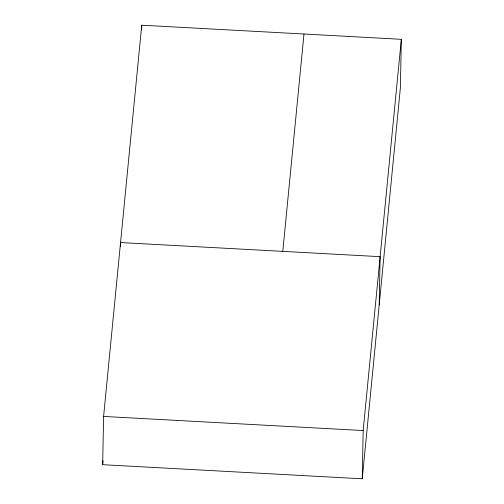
<?xml version="1.0" encoding="UTF-8"?>
<svg xmlns="http://www.w3.org/2000/svg" width="504" height="504" viewBox="0 0 504 504"><rect width="100%" height="100%" fill="white"/><g stroke="black" fill="none" stroke-linecap="round" stroke-linejoin="round"><path stroke-width="0.76" d="M102.671 464.688L103.597 416.436L141.75 25.2L401.329 39.312L400.403 87.564L362.25 478.8L102.671 464.688L103.055 460.769M120.481 246.443L120.557 242.556L380.129 256.668L379.203 304.914M141.662 29.868L141.75 25.2M362.25 478.8L363.176 430.548L401.329 39.312M282.788 251.376L303.988 34.02M103.597 416.436L363.176 430.548"/></g></svg>
